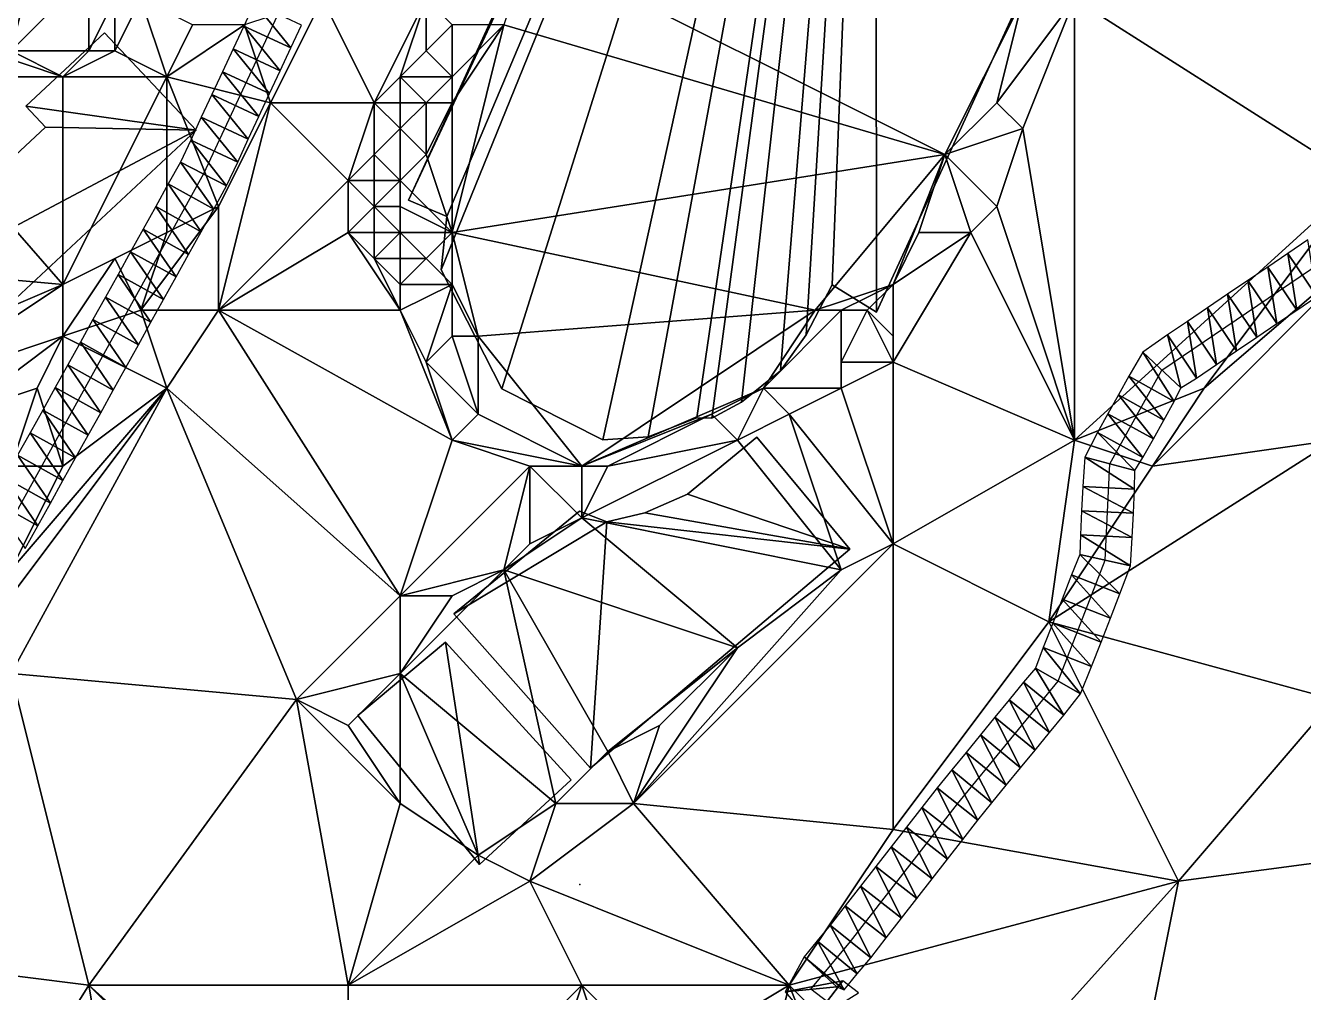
# Model space of a CAD drawing. Header units: metres. Extents: x -1103 to 901, y -902 to 905.
# Drawn here: x -760.9 to -662.4, y -422.6 to -348.1 of the extents above; entities that cross this region are included whole.
import ezdxf

# ---------------------------------------------------------------- set-up
doc = ezdxf.new("R2010")
doc.units = ezdxf.units.M
for name, color, linetype in [('OSM_BUILDING_FOOTPRINTS', 7, 'CONTINUOUS'), ('OSM_BUILDING_ROOFS', 1, 'CONTINUOUS'), ('OSM_BUILDING_WALLS', 8, 'CONTINUOUS'), ('OSM_ROAD_AXES', 2, 'CONTINUOUS'), ('OSM_ROAD_SURFACE', 9, 'CONTINUOUS'), ('OSM_TERRAIN', 3, 'CONTINUOUS'), ('OSM_TREES', 3, 'CONTINUOUS')]:
    doc.layers.add(name, color=color, linetype=linetype)

msp = doc.modelspace()

# ---------------------------------------------------------------- linework, layer by layer
at = {"layer": 'OSM_BUILDING_FOOTPRINTS'}
msp.add_polyline3d([(-657.041, -285.813, 6.828), (-666.779, -308.097, 6.828), (-695.274, -370.138, 6.828), (-698.69, -368.037, 6.828), (-700.701, -371.885, 6.828), (-702.68, -374.661, 6.828), (-705.687, -377.072, 6.828), (-707.964, -378.322, 6.828), (-709.135, -378.289, 6.828), (-712.882, -379.749, 6.828), (-716.364, -379.981, 6.828), (-724.168, -376.055, 6.828), (-728.833, -366.876, 6.828), (-728.391, -362.773, 6.828), (-731.353, -361.524, 6.828), (-700.028, -293.223, 6.828), (-700.028, -293.223, 6.828), (-695.364, -284.486, 6.828), (-685.283, -270.198, 6.828), (-676.683, -262.102, 6.828), (-667.487, -254.151, 6.828)], dxfattribs=at)
for points in [[(-754.809, -348.618, 13.523), (-747.735, -356.116, 13.523), (-769.731, -376.609, 13.523), (-775.28, -370.725, 13.523), (-759.341, -355.873, 13.523), (-760.867, -354.258, 13.523), (-754.809, -348.618, 13.523)], [(-727.86, -393.384, 6.309), (-717.326, -405.284, 6.309), (-697.341, -388.407, 6.309), (-704.504, -379.771, 6.309), (-709.854, -384.172, 6.309), (-713.126, -385.599, 6.309), (-716.066, -386.307, 6.309), (-718.177, -385.488, 6.309), (-727.86, -393.384, 6.309)], [(-718.818, -406.18, 6.112), (-725.881, -412.704, 6.112), (-735.266, -401.225, 6.112), (-728.512, -395.563, 6.112), (-718.818, -406.18, 6.112)]]:
    msp.add_polyline3d(points, close=True, dxfattribs=at)
at = {"layer": 'OSM_BUILDING_ROOFS'}
for points in [[(-695.364, -284.486, 117.628), (-700.028, -293.223, 117.628), (-731.353, -361.524, 117.628)], [(-695.364, -284.486, 117.628), (-731.353, -361.524, 117.628), (-728.391, -362.773, 117.628)], [(-695.364, -284.486, 117.628), (-728.391, -362.773, 117.628), (-728.833, -366.876, 117.628)], [(-695.364, -284.486, 117.628), (-728.833, -366.876, 117.628), (-724.168, -376.055, 117.628)], [(-695.364, -284.486, 117.628), (-724.168, -376.055, 117.628), (-716.364, -379.981, 117.628)], [(-695.364, -284.486, 117.628), (-716.364, -379.981, 117.628), (-712.882, -379.749, 117.628)], [(-695.364, -284.486, 117.628), (-712.882, -379.749, 117.628), (-709.135, -378.289, 117.628)], [(-695.364, -284.486, 117.628), (-709.135, -378.289, 117.628), (-707.964, -378.322, 117.628)], [(-695.364, -284.486, 117.628), (-707.964, -378.322, 117.628), (-705.687, -377.072, 117.628)], [(-695.364, -284.486, 117.628), (-705.687, -377.072, 117.628), (-702.68, -374.661, 117.628)], [(-695.364, -284.486, 117.628), (-702.68, -374.661, 117.628), (-700.701, -371.885, 117.628)], [(-695.364, -284.486, 117.628), (-700.701, -371.885, 117.628), (-698.69, -368.037, 117.628)], [(-695.364, -284.486, 117.628), (-698.69, -368.037, 117.628), (-695.274, -370.138, 117.628)], [(-695.364, -284.486, 117.628), (-695.274, -370.138, 117.628), (-666.779, -308.097, 117.628)], [(-747.735, -356.116, 31.523), (-754.809, -348.618, 31.523), (-760.867, -354.258, 31.523)], [(-747.735, -356.116, 31.523), (-760.867, -354.258, 31.523), (-759.341, -355.873, 31.523)], [(-747.735, -356.116, 31.523), (-759.341, -355.873, 31.523), (-775.28, -370.725, 31.523)], [(-747.735, -356.116, 31.523), (-775.28, -370.725, 31.523), (-769.731, -376.609, 31.523)], [(-697.341, -388.407, 11.509), (-704.504, -379.771, 11.509), (-709.854, -384.172, 11.509)], [(-697.341, -388.407, 11.509), (-709.854, -384.172, 11.509), (-713.126, -385.599, 11.509)], [(-716.066, -386.307, 11.509), (-718.177, -385.488, 11.509), (-727.86, -393.384, 11.509)], [(-697.341, -388.407, 11.509), (-713.126, -385.599, 11.509), (-716.066, -386.307, 11.509)], [(-716.066, -386.307, 11.509), (-727.86, -393.384, 11.509), (-717.326, -405.284, 11.509)], [(-716.066, -386.307, 11.509), (-717.326, -405.284, 11.509), (-697.341, -388.407, 11.509)], [(-725.881, -412.704, 11.312), (-728.512, -395.563, 11.312), (-735.266, -401.225, 11.312)], [(-725.881, -412.704, 11.312), (-718.818, -406.18, 11.312), (-728.512, -395.563, 11.312)]]:
    msp.add_3dface(points, dxfattribs=at)
at = {"layer": 'OSM_BUILDING_WALLS'}
for points in [[(-700.028, -293.223, 6.828), (-731.353, -361.524, 6.828), (-731.353, -361.524, 117.628)], [(-700.028, -293.223, 6.828), (-731.353, -361.524, 117.628), (-700.028, -293.223, 117.628)], [(-695.274, -370.138, 6.828), (-666.779, -308.097, 6.828), (-666.779, -308.097, 117.628)], [(-695.274, -370.138, 6.828), (-666.779, -308.097, 117.628), (-695.274, -370.138, 117.628)], [(-754.809, -348.618, 13.523), (-760.867, -354.258, 13.523), (-760.867, -354.258, 31.523)], [(-754.809, -348.618, 13.523), (-760.867, -354.258, 31.523), (-754.809, -348.618, 31.523)], [(-747.735, -356.116, 13.523), (-754.809, -348.618, 13.523), (-754.809, -348.618, 31.523)], [(-747.735, -356.116, 13.523), (-754.809, -348.618, 31.523), (-747.735, -356.116, 31.523)], [(-760.867, -354.258, 13.523), (-759.341, -355.873, 13.523), (-759.341, -355.873, 31.523)], [(-760.867, -354.258, 13.523), (-759.341, -355.873, 31.523), (-760.867, -354.258, 31.523)], [(-759.341, -355.873, 13.523), (-775.28, -370.725, 13.523), (-775.28, -370.725, 31.523)], [(-759.341, -355.873, 13.523), (-775.28, -370.725, 31.523), (-759.341, -355.873, 31.523)], [(-769.731, -376.609, 13.523), (-747.735, -356.116, 13.523), (-747.735, -356.116, 31.523)], [(-769.731, -376.609, 13.523), (-747.735, -356.116, 31.523), (-769.731, -376.609, 31.523)], [(-731.353, -361.524, 6.828), (-728.391, -362.773, 6.828), (-728.391, -362.773, 117.628)], [(-731.353, -361.524, 6.828), (-728.391, -362.773, 117.628), (-731.353, -361.524, 117.628)], [(-728.391, -362.773, 6.828), (-728.833, -366.876, 6.828), (-728.833, -366.876, 117.628)], [(-728.391, -362.773, 6.828), (-728.833, -366.876, 117.628), (-728.391, -362.773, 117.628)], [(-728.833, -366.876, 6.828), (-724.168, -376.055, 6.828), (-724.168, -376.055, 117.628)], [(-728.833, -366.876, 6.828), (-724.168, -376.055, 117.628), (-728.833, -366.876, 117.628)], [(-700.701, -371.885, 6.828), (-698.69, -368.037, 6.828), (-698.69, -368.037, 117.628)], [(-700.701, -371.885, 6.828), (-698.69, -368.037, 117.628), (-700.701, -371.885, 117.628)], [(-698.69, -368.037, 6.828), (-695.274, -370.138, 6.828), (-695.274, -370.138, 117.628)], [(-698.69, -368.037, 6.828), (-695.274, -370.138, 117.628), (-698.69, -368.037, 117.628)], [(-702.68, -374.661, 6.828), (-700.701, -371.885, 6.828), (-700.701, -371.885, 117.628)], [(-702.68, -374.661, 6.828), (-700.701, -371.885, 117.628), (-702.68, -374.661, 117.628)], [(-705.687, -377.072, 6.828), (-702.68, -374.661, 6.828), (-702.68, -374.661, 117.628)], [(-705.687, -377.072, 6.828), (-702.68, -374.661, 117.628), (-705.687, -377.072, 117.628)], [(-724.168, -376.055, 6.828), (-716.364, -379.981, 6.828), (-716.364, -379.981, 117.628)], [(-724.168, -376.055, 6.828), (-716.364, -379.981, 117.628), (-724.168, -376.055, 117.628)], [(-707.964, -378.322, 6.828), (-705.687, -377.072, 6.828), (-705.687, -377.072, 117.628)], [(-707.964, -378.322, 6.828), (-705.687, -377.072, 117.628), (-707.964, -378.322, 117.628)], [(-712.882, -379.749, 6.828), (-709.135, -378.289, 6.828), (-709.135, -378.289, 117.628)], [(-712.882, -379.749, 6.828), (-709.135, -378.289, 117.628), (-712.882, -379.749, 117.628)], [(-709.135, -378.289, 6.828), (-707.964, -378.322, 6.828), (-707.964, -378.322, 117.628)], [(-709.135, -378.289, 6.828), (-707.964, -378.322, 117.628), (-709.135, -378.289, 117.628)], [(-716.364, -379.981, 6.828), (-712.882, -379.749, 6.828), (-712.882, -379.749, 117.628)], [(-716.364, -379.981, 6.828), (-712.882, -379.749, 117.628), (-716.364, -379.981, 117.628)], [(-704.504, -379.771, 6.309), (-709.854, -384.172, 6.309), (-709.854, -384.172, 11.509)], [(-704.504, -379.771, 6.309), (-709.854, -384.172, 11.509), (-704.504, -379.771, 11.509)], [(-697.341, -388.407, 6.309), (-704.504, -379.771, 6.309), (-704.504, -379.771, 11.509)], [(-697.341, -388.407, 6.309), (-704.504, -379.771, 11.509), (-697.341, -388.407, 11.509)], [(-709.854, -384.172, 6.309), (-713.126, -385.599, 6.309), (-713.126, -385.599, 11.509)], [(-709.854, -384.172, 6.309), (-713.126, -385.599, 11.509), (-709.854, -384.172, 11.509)], [(-718.177, -385.488, 6.309), (-727.86, -393.384, 6.309), (-727.86, -393.384, 11.509)], [(-718.177, -385.488, 6.309), (-727.86, -393.384, 11.509), (-718.177, -385.488, 11.509)], [(-716.066, -386.307, 6.309), (-718.177, -385.488, 6.309), (-718.177, -385.488, 11.509)], [(-716.066, -386.307, 6.309), (-718.177, -385.488, 11.509), (-716.066, -386.307, 11.509)], [(-713.126, -385.599, 6.309), (-716.066, -386.307, 6.309), (-716.066, -386.307, 11.509)], [(-713.126, -385.599, 6.309), (-716.066, -386.307, 11.509), (-713.126, -385.599, 11.509)], [(-717.326, -405.284, 6.309), (-697.341, -388.407, 6.309), (-697.341, -388.407, 11.509)], [(-717.326, -405.284, 6.309), (-697.341, -388.407, 11.509), (-717.326, -405.284, 11.509)], [(-727.86, -393.384, 6.309), (-717.326, -405.284, 6.309), (-717.326, -405.284, 11.509)], [(-727.86, -393.384, 6.309), (-717.326, -405.284, 11.509), (-727.86, -393.384, 11.509)], [(-728.512, -395.563, 6.112), (-735.266, -401.225, 6.112), (-735.266, -401.225, 11.312)], [(-728.512, -395.563, 6.112), (-735.266, -401.225, 11.312), (-728.512, -395.563, 11.312)], [(-718.818, -406.18, 6.112), (-728.512, -395.563, 6.112), (-728.512, -395.563, 11.312)], [(-718.818, -406.18, 6.112), (-728.512, -395.563, 11.312), (-718.818, -406.18, 11.312)], [(-735.266, -401.225, 6.112), (-725.881, -412.704, 6.112), (-725.881, -412.704, 11.312)], [(-735.266, -401.225, 6.112), (-725.881, -412.704, 11.312), (-735.266, -401.225, 11.312)], [(-725.881, -412.704, 6.112), (-718.818, -406.18, 6.112), (-718.818, -406.18, 11.312)], [(-725.881, -412.704, 6.112), (-718.818, -406.18, 11.312), (-725.881, -412.704, 11.312)]]:
    msp.add_3dface(points, dxfattribs=at)
at = {"layer": 'OSM_ROAD_AXES'}
for points in [[(-695.409, -235.672, 11.147), (-691.728, -240.04, 10.959), (-690.014, -244.287, 10.747), (-723.384, -308.484, 14.255), (-747.16, -359.489, 15.559), (-763.619, -389.116, 12.794)], [(-769.851, -504.86, 10.944), (-758.952, -499.783, 10.325), (-750.585, -493.159, 10.166), (-745.467, -485.65, 10.03), (-723.969, -429.536, 6.535), (-719.824, -426.23, 6.645), (-715.192, -424.969, 6.681), (-707.244, -425.135, 6.339), (-696.633, -425.134, 6.141), (-700.325, -422.325, 6.073), (-697.285, -418.643, 6.089), (-689.028, -408.037, 6.172), (-681.28, -398.57, 5.97), (-677.643, -389.259, 5.855), (-677.279, -381.827, 5.919), (-673.277, -374.606, 5.95), (-659.339, -365.183, 5.876), (-652.22, -354.577, 6.01), (-639.177, -331.464, 6.677), (-611.168, -290.523, 8.972)]]:
    msp.add_polyline3d(points, dxfattribs=at)
at = {"layer": 'OSM_ROAD_SURFACE'}
for points in [[(-743.234, -346.332, 16.028), (-744.054, -348.091, 16.029), (-740.428, -349.781, 15.944)], [(-743.234, -346.332, 16.028), (-740.428, -349.781, 15.944), (-739.608, -348.022, 15.983)], [(-744.054, -348.091, 16.029), (-744.874, -349.85, 16.016), (-741.248, -351.54, 15.905)], [(-744.054, -348.091, 16.029), (-741.248, -351.54, 15.905), (-740.428, -349.781, 15.944)], [(-744.874, -349.85, 16.016), (-745.693, -351.609, 16.003), (-742.068, -353.299, 15.866)], [(-744.874, -349.85, 16.016), (-742.068, -353.299, 15.866), (-741.248, -351.54, 15.905)], [(-745.693, -351.609, 16.003), (-746.513, -353.368, 15.97), (-742.888, -355.058, 15.799)], [(-745.693, -351.609, 16.003), (-742.888, -355.058, 15.799), (-742.068, -353.299, 15.866)], [(-746.513, -353.368, 15.97), (-747.333, -355.126, 15.879), (-743.708, -356.816, 15.708)], [(-746.513, -353.368, 15.97), (-743.708, -356.816, 15.708), (-742.888, -355.058, 15.799)], [(-747.333, -355.126, 15.879), (-748.153, -356.885, 15.786), (-744.527, -358.575, 15.617)], [(-747.333, -355.126, 15.879), (-744.527, -358.575, 15.617), (-743.708, -356.816, 15.708)], [(-748.153, -356.885, 15.786), (-748.941, -358.579, 15.677), (-745.379, -360.398, 15.523)], [(-748.153, -356.885, 15.786), (-745.379, -360.398, 15.523), (-744.527, -358.575, 15.617)], [(-748.941, -358.579, 15.677), (-749.877, -360.26, 15.571), (-746.38, -362.203, 15.426)], [(-748.941, -358.579, 15.677), (-746.38, -362.203, 15.426), (-745.379, -360.398, 15.523)], [(-749.877, -360.26, 15.571), (-750.845, -362.003, 15.522), (-747.348, -363.946, 15.288)], [(-749.877, -360.26, 15.571), (-747.348, -363.946, 15.288), (-746.38, -362.203, 15.426)], [(-750.845, -362.003, 15.522), (-751.813, -363.746, 15.483), (-748.316, -365.688, 15.125)], [(-750.845, -362.003, 15.522), (-748.316, -365.688, 15.125), (-747.348, -363.946, 15.288)], [(-751.813, -363.746, 15.483), (-752.781, -365.489, 15.175), (-749.284, -367.431, 14.961)], [(-751.813, -363.746, 15.483), (-749.284, -367.431, 14.961), (-748.316, -365.688, 15.125)], [(-752.781, -365.489, 15.175), (-753.749, -367.232, 15.034), (-750.252, -369.174, 14.797)], [(-752.781, -365.489, 15.175), (-750.252, -369.174, 14.797), (-749.284, -367.431, 14.961)], [(-661.316, -368.934, 5.917), (-662.008, -364.573, 5.946), (-663.556, -365.62, 5.955)], [(-662.865, -369.981, 5.934), (-663.556, -365.62, 5.955), (-665.105, -366.667, 5.963)], [(-662.865, -369.981, 5.934), (-661.316, -368.934, 5.917), (-663.556, -365.62, 5.955)], [(-753.749, -367.232, 15.034), (-754.717, -368.974, 14.868), (-751.221, -370.917, 14.632)], [(-753.749, -367.232, 15.034), (-751.221, -370.917, 14.632), (-750.252, -369.174, 14.797)], [(-664.414, -371.028, 5.945), (-665.105, -366.667, 5.963), (-666.654, -367.714, 5.981)], [(-664.414, -371.028, 5.945), (-662.865, -369.981, 5.934), (-665.105, -366.667, 5.963)], [(-665.962, -372.075, 5.952), (-666.654, -367.714, 5.981), (-668.203, -368.761, 6.009)], [(-665.962, -372.075, 5.952), (-664.414, -371.028, 5.945), (-666.654, -367.714, 5.981)], [(-754.717, -368.974, 14.868), (-755.685, -370.717, 14.702), (-752.189, -372.66, 14.339)], [(-754.717, -368.974, 14.868), (-752.189, -372.66, 14.339), (-751.221, -370.917, 14.632)], [(-667.511, -373.122, 5.96), (-668.203, -368.761, 6.009), (-669.751, -369.808, 6.038)], [(-667.511, -373.122, 5.96), (-665.962, -372.075, 5.952), (-668.203, -368.761, 6.009)], [(-669.06, -374.169, 5.968), (-669.751, -369.808, 6.038), (-671.3, -370.855, 6.067)], [(-669.06, -374.169, 5.968), (-667.511, -373.122, 5.96), (-669.751, -369.808, 6.038)], [(-755.685, -370.717, 14.702), (-756.654, -372.46, 14.419), (-753.157, -374.402, 13.99)], [(-755.685, -370.717, 14.702), (-753.157, -374.402, 13.99), (-752.189, -372.66, 14.339)], [(-670.609, -375.216, 5.977), (-671.3, -370.855, 6.067), (-672.849, -371.902, 6.096)], [(-670.609, -375.216, 5.977), (-669.06, -374.169, 5.968), (-671.3, -370.855, 6.067)], [(-671.822, -375.978, 5.983), (-672.849, -371.902, 6.096), (-674.732, -373.233, 6.128)], [(-671.822, -375.978, 5.983), (-670.609, -375.216, 5.977), (-672.849, -371.902, 6.096)], [(-756.654, -372.46, 14.419), (-757.622, -374.203, 14.281), (-754.125, -376.145, 13.873)], [(-756.654, -372.46, 14.419), (-754.125, -376.145, 13.873), (-753.157, -374.402, 13.99)], [(-672.328, -377.019, 5.982), (-674.732, -373.233, 6.128), (-675.827, -375.081, 6.082)], [(-672.328, -377.019, 5.982), (-671.822, -375.978, 5.983), (-674.732, -373.233, 6.128)], [(-757.622, -374.203, 14.281), (-758.59, -375.945, 14.097), (-755.093, -377.888, 13.757)], [(-757.622, -374.203, 14.281), (-755.093, -377.888, 13.757), (-754.125, -376.145, 13.873)], [(-673.128, -378.463, 5.963), (-675.827, -375.081, 6.082), (-676.627, -376.525, 6.042)], [(-673.128, -378.463, 5.963), (-672.328, -377.019, 5.982), (-675.827, -375.081, 6.082)], [(-758.59, -375.945, 14.097), (-759.558, -377.688, 13.867), (-756.061, -379.631, 13.642)], [(-758.59, -375.945, 14.097), (-756.061, -379.631, 13.642), (-755.093, -377.888, 13.757)], [(-673.929, -379.908, 5.944), (-676.627, -376.525, 6.042), (-677.428, -377.969, 6.02)], [(-673.929, -379.908, 5.944), (-673.128, -378.463, 5.963), (-676.627, -376.525, 6.042)], [(-759.558, -377.688, 13.867), (-760.526, -379.431, 13.605), (-757.029, -381.374, 13.523)], [(-759.558, -377.688, 13.867), (-757.029, -381.374, 13.523), (-756.061, -379.631, 13.642)], [(-674.729, -381.352, 5.924), (-677.428, -377.969, 6.02), (-678.228, -379.414, 6.019)], [(-674.729, -381.352, 5.924), (-673.929, -379.908, 5.944), (-677.428, -377.969, 6.02)], [(-760.526, -379.431, 13.605), (-761.494, -381.174, 13.343), (-757.998, -383.116, 13.374)], [(-760.526, -379.431, 13.605), (-757.998, -383.116, 13.374), (-757.029, -381.374, 13.523)], [(-675.348, -382.348, 5.926), (-678.228, -379.414, 6.019), (-679.21, -381.306, 6.011)], [(-675.348, -382.348, 5.926), (-674.729, -381.352, 5.924), (-678.228, -379.414, 6.019)], [(-761.494, -381.174, 13.343), (-762.462, -382.917, 13.178), (-758.966, -384.859, 13.225)], [(-761.494, -381.174, 13.343), (-758.966, -384.859, 13.225), (-757.998, -383.116, 13.374)], [(-675.372, -383.783, 5.92), (-679.21, -381.306, 6.011), (-679.367, -383.587, 6.005)], [(-675.372, -383.783, 5.92), (-675.348, -382.348, 5.926), (-679.21, -381.306, 6.011)], [(-762.462, -382.917, 13.178), (-763.431, -384.659, 13.114), (-759.934, -386.602, 13.076)], [(-762.462, -382.917, 13.178), (-759.934, -386.602, 13.076), (-758.966, -384.859, 13.225)], [(-675.463, -385.641, 5.882), (-679.367, -383.587, 6.005), (-679.459, -385.445, 5.999)], [(-675.463, -385.641, 5.882), (-675.372, -383.783, 5.92), (-679.367, -383.587, 6.005)], [(-763.431, -384.659, 13.114), (-760.902, -388.345, 12.927), (-759.934, -386.602, 13.076)], [(-675.555, -387.499, 5.837), (-679.459, -385.445, 5.999), (-679.55, -387.303, 5.993)], [(-675.555, -387.499, 5.837), (-675.463, -385.641, 5.882), (-679.459, -385.445, 5.999)], [(-675.69, -389.689, 5.786), (-679.55, -387.303, 5.993), (-679.597, -388.829, 5.988)], [(-675.69, -389.689, 5.786), (-675.555, -387.499, 5.837), (-679.55, -387.303, 5.993)], [(-676.508, -391.849, 5.801), (-679.597, -388.829, 5.988), (-680.234, -390.394, 5.995)], [(-676.508, -391.849, 5.801), (-675.69, -389.689, 5.786), (-679.597, -388.829, 5.988)], [(-677.235, -393.711, 5.82), (-680.234, -390.394, 5.995), (-680.961, -392.256, 6.002)], [(-677.235, -393.711, 5.82), (-676.508, -391.849, 5.801), (-680.234, -390.394, 5.995)], [(-677.962, -395.573, 5.85), (-680.961, -392.256, 6.002), (-681.688, -394.118, 6.004)], [(-677.962, -395.573, 5.85), (-677.235, -393.711, 5.82), (-680.961, -392.256, 6.002)], [(-678.69, -397.436, 5.918), (-681.688, -394.118, 6.004), (-682.416, -395.981, 6.033)], [(-678.69, -397.436, 5.918), (-677.962, -395.573, 5.85), (-681.688, -394.118, 6.004)], [(-679.543, -399.562, 5.987), (-682.416, -395.981, 6.033), (-683.017, -397.579, 6.052)], [(-679.543, -399.562, 5.987), (-678.69, -397.436, 5.918), (-682.416, -395.981, 6.033)], [(-680.839, -401.19, 6.021), (-683.017, -397.579, 6.052), (-683.934, -398.656, 6.076)], [(-680.839, -401.19, 6.021), (-679.543, -399.562, 5.987), (-683.017, -397.579, 6.052)], [(-681.946, -402.542, 6.05), (-683.934, -398.656, 6.076), (-685.041, -400.008, 6.105)], [(-681.946, -402.542, 6.05), (-680.839, -401.19, 6.021), (-683.934, -398.656, 6.076)], [(-683.053, -403.894, 6.079), (-685.041, -400.008, 6.105), (-686.148, -401.361, 6.134)], [(-683.053, -403.894, 6.079), (-681.946, -402.542, 6.05), (-685.041, -400.008, 6.105)], [(-684.16, -405.247, 6.108), (-686.148, -401.361, 6.134), (-687.255, -402.713, 6.163)], [(-684.16, -405.247, 6.108), (-683.053, -403.894, 6.079), (-686.148, -401.361, 6.134)], [(-685.267, -406.599, 6.136), (-687.255, -402.713, 6.163), (-688.362, -404.066, 6.192)], [(-685.267, -406.599, 6.136), (-684.16, -405.247, 6.108), (-687.255, -402.713, 6.163)], [(-686.374, -407.952, 6.165), (-688.362, -404.066, 6.192), (-689.469, -405.418, 6.221)], [(-686.374, -407.952, 6.165), (-685.267, -406.599, 6.136), (-688.362, -404.066, 6.192)], [(-687.465, -409.284, 6.194), (-689.469, -405.418, 6.221), (-690.592, -406.79, 6.25)], [(-687.465, -409.284, 6.194), (-686.374, -407.952, 6.165), (-689.469, -405.418, 6.221)], [(-688.63, -410.781, 6.225), (-690.592, -406.79, 6.25), (-691.786, -408.324, 6.281)], [(-688.63, -410.781, 6.225), (-687.465, -409.284, 6.194), (-690.592, -406.79, 6.25)], [(-689.809, -412.296, 6.206), (-691.786, -408.324, 6.281), (-692.966, -409.839, 6.313)], [(-689.809, -412.296, 6.206), (-688.63, -410.781, 6.225), (-691.786, -408.324, 6.281)], [(-690.989, -413.811, 6.181), (-692.966, -409.839, 6.313), (-694.145, -411.354, 6.299)], [(-690.989, -413.811, 6.181), (-689.809, -412.296, 6.206), (-692.966, -409.839, 6.313)], [(-692.168, -415.326, 6.156), (-694.145, -411.354, 6.299), (-695.325, -412.869, 6.274)], [(-692.168, -415.326, 6.156), (-690.989, -413.811, 6.181), (-694.145, -411.354, 6.299)], [(-693.348, -416.841, 6.13), (-695.325, -412.869, 6.274), (-696.504, -414.384, 6.249)], [(-693.348, -416.841, 6.13), (-692.168, -415.326, 6.156), (-695.325, -412.869, 6.274)], [(-694.528, -418.356, 6.105), (-696.504, -414.384, 6.249), (-697.684, -415.899, 6.223)], [(-694.528, -418.356, 6.105), (-693.348, -416.841, 6.13), (-696.504, -414.384, 6.249)], [(-695.723, -419.892, 6.08), (-697.684, -415.899, 6.223), (-698.847, -417.394, 6.199)], [(-695.723, -419.892, 6.08), (-694.528, -418.356, 6.105), (-697.684, -415.899, 6.223)], [(-696.756, -421.143, 6.089), (-698.847, -417.394, 6.199), (-699.841, -418.597, 6.183)], [(-696.756, -421.143, 6.089), (-695.723, -419.892, 6.08), (-698.847, -417.394, 6.199)], [(-697.769, -422.371, 6.122), (-699.841, -418.597, 6.183), (-700.854, -419.825, 6.171)], [(-697.769, -422.371, 6.122), (-696.756, -421.143, 6.089), (-699.841, -418.597, 6.183)], [(-698.335, -422.126, 6.116), (-700.854, -419.825, 6.171), (-702.315, -422.525, 6.135)], [(-698.335, -422.126, 6.116), (-697.769, -422.371, 6.122), (-700.854, -419.825, 6.171)], [(-697.883, -421.67, 6.104), (-698.335, -422.126, 6.116), (-702.315, -422.525, 6.135)], [(-697.883, -421.67, 6.104), (-702.315, -422.525, 6.135), (-700.305, -424.853, 6.164)], [(-696.653, -422.606, 6.127), (-697.883, -421.67, 6.104), (-700.305, -424.853, 6.164)]]:
    msp.add_3dface(points, dxfattribs=at)
at = {"layer": 'OSM_TERRAIN'}
for points in [[(-680, -346, 8.031), (-658, -360, 5.881), (-662, -320, 8.394)], [(-768, -348, 16.709), (-762, -350, 17.052), (-760, -342, 17.524)], [(-762, -350, 17.052), (-756, -344, 17.703), (-760, -342, 17.524)], [(-724, -348, 9.685), (-690, -358, 9.685), (-722, -342, 9.685)], [(-690, -358, 9.685), (-684, -346, 9.626), (-722, -342, 9.685)], [(-762, -350, 17.052), (-756, -350, 15.875), (-756, -344, 17.703)], [(-756, -350, 15.875), (-754, -346, 16.973), (-756, -344, 17.703)], [(-756, -350, 15.875), (-754, -350, 15.875), (-754, -346, 16.973)], [(-754, -350, 15.875), (-750, -352, 16.068), (-752, -346, 17.215)], [(-754, -350, 15.875), (-752, -346, 17.215), (-754, -346, 16.973)], [(-750, -352, 16.068), (-748, -348, 16.743), (-752, -346, 17.215)], [(-742, -354, 15.797), (-738, -346, 15.97), (-744, -348, 15.979)], [(-742, -354, 15.797), (-734, -354, 14.319), (-738, -346, 15.97)], [(-734, -354, 14.319), (-730, -346, 14.219), (-738, -346, 15.97)], [(-734, -354, 14.319), (-732, -352, 14.126), (-730, -346, 14.219)], [(-732, -352, 14.126), (-730, -350, 13.462), (-730, -346, 14.219)], [(-730, -350, 13.462), (-728, -348, 12.269), (-730, -346, 14.219)], [(-686, -354, 8.945), (-684, -346, 9.626), (-690, -358, 9.685)], [(-686, -354, 8.945), (-684, -356, 7.654), (-680, -346, 8.031)], [(-686, -354, 8.945), (-680, -346, 8.031), (-684, -346, 9.626)], [(-680, -380, 5.984), (-680, -346, 8.031), (-684, -356, 7.654)], [(-658, -360, 5.881), (-680, -346, 8.031), (-680, -380, 5.984)], [(-750, -352, 16.068), (-742, -354, 15.797), (-744, -348, 15.979)], [(-750, -352, 16.068), (-744, -348, 15.979), (-748, -348, 16.743)], [(-728, -352, 10.533), (-728, -348, 12.269), (-730, -350, 13.462)], [(-728, -364, 9.685), (-724, -348, 9.685), (-728, -354, 9.763)], [(-728, -354, 9.763), (-724, -348, 9.685), (-728, -352, 10.533)], [(-724, -348, 9.685), (-728, -364, 9.685), (-690, -358, 9.685)], [(-728, -352, 10.533), (-724, -348, 9.685), (-728, -348, 12.269)], [(-772, -352, 15.949), (-758, -352, 15.875), (-764, -350, 16.748)], [(-764, -350, 16.748), (-758, -352, 15.875), (-762, -350, 17.052)], [(-758, -352, 15.875), (-756, -350, 15.875), (-762, -350, 17.052)], [(-758, -352, 15.875), (-754, -350, 15.875), (-756, -350, 15.875)], [(-758, -352, 15.875), (-750, -352, 16.068), (-754, -350, 15.875)], [(-732, -352, 14.126), (-728, -352, 10.533), (-730, -350, 13.462)], [(-780, -366, 15.949), (-758, -368, 15.637), (-772, -352, 15.949)], [(-772, -352, 15.949), (-758, -368, 15.637), (-758, -352, 15.875)], [(-758, -368, 15.637), (-750, -364, 15.274), (-750, -352, 16.068)], [(-758, -368, 15.637), (-750, -352, 16.068), (-758, -352, 15.875)], [(-750, -364, 15.274), (-746, -362, 15.388), (-750, -352, 16.068)], [(-746, -362, 15.388), (-742, -354, 15.797), (-750, -352, 16.068)], [(-734, -354, 14.319), (-732, -354, 13.654), (-732, -352, 14.126)], [(-732, -354, 13.654), (-730, -354, 11.54), (-732, -352, 14.126)], [(-730, -354, 11.54), (-728, -352, 10.533), (-732, -352, 14.126)], [(-730, -354, 11.54), (-728, -354, 9.763), (-728, -352, 10.533)], [(-746, -370, 14.069), (-736, -360, 14.087), (-742, -354, 15.797)], [(-746, -362, 15.388), (-746, -370, 14.069), (-742, -354, 15.797)], [(-742, -354, 15.797), (-736, -360, 14.087), (-734, -354, 14.319)], [(-736, -360, 14.087), (-734, -358, 13.807), (-734, -354, 14.319)], [(-734, -358, 13.807), (-732, -356, 12.637), (-734, -354, 14.319)], [(-732, -356, 12.637), (-732, -354, 13.654), (-734, -354, 14.319)], [(-730, -358, 9.897), (-730, -354, 11.54), (-732, -356, 12.637)], [(-732, -356, 12.637), (-730, -354, 11.54), (-732, -354, 13.654)], [(-730, -358, 9.897), (-728, -364, 9.685), (-728, -354, 9.763)], [(-730, -358, 9.897), (-728, -354, 9.763), (-730, -354, 11.54)], [(-690, -358, 9.685), (-684, -356, 7.654), (-686, -354, 8.945)], [(-734, -358, 13.807), (-732, -360, 10.825), (-732, -356, 12.637)], [(-732, -360, 10.825), (-730, -358, 9.897), (-732, -356, 12.637)], [(-690, -358, 9.685), (-686, -362, 7.404), (-684, -356, 7.654)], [(-680, -380, 5.984), (-684, -356, 7.654), (-686, -362, 7.404)], [(-736, -360, 14.087), (-734, -360, 12.775), (-734, -358, 13.807)], [(-734, -360, 12.775), (-732, -360, 10.825), (-734, -358, 13.807)], [(-732, -360, 10.825), (-728, -364, 9.685), (-730, -358, 9.897)], [(-700, -370, 9.685), (-690, -358, 9.685), (-728, -364, 9.685)], [(-700, -370, 9.685), (-694, -368, 9.548), (-690, -358, 9.685)], [(-694, -368, 9.548), (-692, -364, 9.475), (-690, -358, 9.685)], [(-692, -364, 9.475), (-688, -364, 7.418), (-690, -358, 9.685)], [(-688, -364, 7.418), (-686, -362, 7.404), (-690, -358, 9.685)], [(-736, -364, 13.686), (-736, -360, 14.087), (-746, -370, 14.069)], [(-736, -364, 13.686), (-734, -362, 12.29), (-736, -360, 14.087)], [(-734, -362, 12.29), (-734, -360, 12.775), (-736, -360, 14.087)], [(-734, -362, 12.29), (-732, -362, 10.398), (-732, -360, 10.825)], [(-734, -362, 12.29), (-732, -360, 10.825), (-734, -360, 12.775)], [(-732, -362, 10.398), (-728, -364, 9.685), (-732, -360, 10.825)], [(-680, -380, 5.984), (-670, -376, 5.919), (-658, -360, 5.881)], [(-670, -376, 5.919), (-656, -364, 5.857), (-658, -360, 5.881)], [(-752, -370, 14.833), (-746, -370, 14.069), (-746, -362, 15.388)], [(-750, -364, 15.274), (-752, -370, 14.833), (-746, -362, 15.388)], [(-736, -364, 13.686), (-734, -364, 13.024), (-734, -362, 12.29)], [(-734, -364, 13.024), (-732, -364, 11.819), (-734, -362, 12.29)], [(-732, -364, 11.819), (-732, -362, 10.398), (-734, -362, 12.29)], [(-732, -364, 11.819), (-728, -364, 9.685), (-732, -362, 10.398)], [(-688, -364, 7.418), (-680, -380, 5.984), (-686, -362, 7.404)], [(-754, -366, 15.069), (-750, -364, 15.274), (-758, -368, 15.637)], [(-752, -370, 14.833), (-750, -364, 15.274), (-754, -366, 15.069)], [(-746, -370, 14.069), (-732, -370, 12.52), (-736, -364, 13.686)], [(-732, -370, 12.52), (-734, -366, 13.181), (-736, -364, 13.686)], [(-734, -366, 13.181), (-734, -364, 13.024), (-736, -364, 13.686)], [(-734, -366, 13.181), (-732, -366, 12.271), (-732, -364, 11.819)], [(-734, -366, 13.181), (-732, -364, 11.819), (-734, -364, 13.024)], [(-732, -366, 12.271), (-730, -366, 10.59), (-732, -364, 11.819)], [(-730, -366, 10.59), (-728, -364, 9.685), (-732, -364, 11.819)], [(-730, -366, 10.59), (-728, -368, 9.685), (-728, -364, 9.685)], [(-728, -368, 9.685), (-726, -372, 9.685), (-728, -364, 9.685)], [(-726, -372, 9.685), (-700, -370, 9.685), (-728, -364, 9.685)], [(-694, -374, 7.523), (-680, -380, 5.984), (-688, -364, 7.418)], [(-694, -374, 7.523), (-688, -364, 7.418), (-694, -368, 9.548)], [(-694, -368, 9.548), (-688, -364, 7.418), (-692, -364, 9.475)], [(-674, -382, 5.849), (-660, -380, 5.135), (-656, -364, 5.857)], [(-674, -382, 5.849), (-656, -364, 5.857), (-670, -376, 5.919)], [(-772, -374, 15.875), (-758, -368, 15.637), (-780, -366, 15.949)], [(-758, -372, 14.475), (-752, -370, 14.833), (-754, -366, 15.069)], [(-758, -372, 14.475), (-754, -366, 15.069), (-758, -368, 15.637)], [(-732, -370, 12.52), (-732, -368, 12.216), (-734, -366, 13.181)], [(-732, -368, 12.216), (-732, -366, 12.271), (-734, -366, 13.181)], [(-732, -368, 12.216), (-728, -368, 9.685), (-730, -366, 10.59)], [(-732, -368, 12.216), (-730, -366, 10.59), (-732, -366, 12.271)], [(-770, -376, 15.875), (-758, -368, 15.637), (-772, -374, 15.875)], [(-770, -376, 15.875), (-758, -372, 14.475), (-758, -368, 15.637)], [(-732, -370, 12.52), (-730, -374, 11.904), (-728, -368, 9.685)], [(-732, -370, 12.52), (-728, -368, 9.685), (-732, -368, 12.216)], [(-730, -374, 11.904), (-728, -372, 10.52), (-728, -368, 9.685)], [(-728, -372, 10.52), (-726, -372, 9.685), (-728, -368, 9.685)], [(-698, -370, 9.089), (-694, -368, 9.548), (-700, -370, 9.685)], [(-698, -370, 9.089), (-696, -370, 9.556), (-694, -368, 9.548)], [(-696, -370, 9.556), (-694, -372, 8.484), (-694, -368, 9.548)], [(-694, -372, 8.484), (-694, -374, 7.523), (-694, -368, 9.548)], [(-750, -376, 13.585), (-752, -370, 14.833), (-758, -372, 14.475)], [(-750, -376, 13.585), (-746, -370, 14.069), (-752, -370, 14.833)], [(-750, -376, 13.585), (-732, -392, 10.071), (-746, -370, 14.069)], [(-732, -392, 10.071), (-728, -380, 11.175), (-746, -370, 14.069)], [(-728, -380, 11.175), (-732, -370, 12.52), (-746, -370, 14.069)], [(-728, -380, 11.175), (-730, -374, 11.904), (-732, -370, 12.52)], [(-718, -382, 9.654), (-700, -370, 9.685), (-726, -372, 9.685)], [(-718, -382, 9.654), (-704, -376, 9.565), (-700, -370, 9.685)], [(-698, -376, 7.835), (-698, -370, 9.089), (-704, -376, 9.565)], [(-704, -376, 9.565), (-698, -370, 9.089), (-700, -370, 9.685)], [(-698, -376, 7.835), (-698, -374, 8.109), (-698, -370, 9.089)], [(-698, -374, 8.109), (-696, -370, 9.556), (-698, -370, 9.089)], [(-698, -374, 8.109), (-694, -374, 7.523), (-696, -370, 9.556)], [(-694, -374, 7.523), (-694, -372, 8.484), (-696, -370, 9.556)], [(-766, -378, 14.314), (-758, -372, 14.475), (-770, -376, 15.875)], [(-766, -378, 14.314), (-760, -376, 13.965), (-758, -372, 14.475)], [(-760, -376, 13.965), (-758, -382, 13.472), (-758, -372, 14.475)], [(-758, -382, 13.472), (-750, -376, 13.585), (-758, -372, 14.475)], [(-730, -374, 11.904), (-726, -378, 10.626), (-728, -372, 10.52)], [(-726, -378, 10.626), (-726, -372, 9.685), (-728, -372, 10.52)], [(-726, -378, 10.626), (-718, -382, 9.654), (-726, -372, 9.685)], [(-728, -380, 11.175), (-726, -378, 10.626), (-730, -374, 11.904)], [(-694, -388, 7.394), (-694, -374, 7.523), (-698, -376, 7.835)], [(-698, -376, 7.835), (-694, -374, 7.523), (-698, -374, 8.109)], [(-694, -388, 7.394), (-680, -380, 5.984), (-694, -374, 7.523)], [(-762, -382, 13.165), (-760, -376, 13.965), (-766, -378, 14.314)], [(-762, -398, 11.068), (-740, -400, 9.397), (-750, -376, 13.585)], [(-762, -398, 11.068), (-750, -376, 13.585), (-762, -392, 12.073)], [(-762, -392, 12.073), (-750, -376, 13.585), (-762, -390, 12.751)], [(-762, -390, 12.751), (-750, -376, 13.585), (-758, -382, 13.472)], [(-758, -382, 13.472), (-760, -376, 13.965), (-762, -382, 13.165)], [(-750, -376, 13.585), (-740, -400, 9.397), (-732, -392, 10.071)], [(-718, -382, 9.654), (-708, -378, 9.561), (-704, -376, 9.565)], [(-708, -378, 9.561), (-706, -380, 8.597), (-704, -376, 9.565)], [(-706, -380, 8.597), (-702, -378, 8.574), (-704, -376, 9.565)], [(-702, -378, 8.574), (-698, -376, 7.835), (-704, -376, 9.565)], [(-694, -388, 7.394), (-698, -376, 7.835), (-702, -378, 8.574)], [(-674, -382, 5.849), (-670, -376, 5.919), (-680, -380, 5.984)], [(-728, -380, 11.175), (-718, -382, 9.654), (-726, -378, 10.626)], [(-716, -382, 9.687), (-708, -378, 9.561), (-718, -382, 9.654)], [(-706, -380, 8.597), (-708, -378, 9.561), (-716, -382, 9.687)], [(-698, -390, 8.278), (-702, -378, 8.574), (-706, -380, 8.597)], [(-698, -390, 8.278), (-694, -388, 7.394), (-702, -378, 8.574)], [(-732, -392, 10.071), (-722, -382, 10.333), (-728, -380, 11.175)], [(-722, -382, 10.333), (-718, -382, 9.654), (-728, -380, 11.175)], [(-718, -386, 8.48), (-698, -390, 8.278), (-706, -380, 8.597)], [(-718, -386, 8.48), (-706, -380, 8.597), (-716, -382, 9.687)], [(-682, -394, 5.967), (-680, -380, 5.984), (-694, -388, 7.394)], [(-682, -394, 5.967), (-660, -400, 5.015), (-660, -380, 5.135)], [(-682, -394, 5.967), (-660, -380, 5.135), (-674, -382, 5.849)], [(-682, -394, 5.967), (-674, -382, 5.849), (-680, -380, 5.984)], [(-762, -390, 12.751), (-758, -382, 13.472), (-762, -382, 13.165)], [(-732, -392, 10.071), (-724, -390, 8.535), (-722, -382, 10.333)], [(-724, -390, 8.535), (-722, -388, 8.627), (-722, -382, 10.333)], [(-722, -388, 8.627), (-718, -386, 8.48), (-722, -382, 10.333)], [(-718, -386, 8.48), (-718, -382, 9.654), (-722, -382, 10.333)], [(-718, -386, 8.48), (-716, -382, 9.687), (-718, -382, 9.654)], [(-724, -390, 8.535), (-718, -386, 8.48), (-722, -388, 8.627)], [(-724, -390, 8.535), (-706, -396, 8.44), (-718, -386, 8.48)], [(-706, -396, 8.44), (-698, -390, 8.278), (-718, -386, 8.48)], [(-714, -408, 7.41), (-694, -410, 6.285), (-694, -388, 7.394)], [(-714, -408, 7.41), (-694, -388, 7.394), (-698, -390, 8.278)], [(-694, -410, 6.285), (-682, -394, 5.967), (-694, -388, 7.394)], [(-720, -408, 8.152), (-724, -390, 8.535), (-732, -398, 8.298)], [(-732, -398, 8.298), (-724, -390, 8.535), (-728, -392, 8.804)], [(-728, -392, 8.804), (-724, -390, 8.535), (-732, -392, 10.071)], [(-720, -408, 8.152), (-716, -404, 8.48), (-724, -390, 8.535)], [(-716, -404, 8.48), (-706, -396, 8.44), (-724, -390, 8.535)], [(-706, -396, 8.44), (-714, -408, 7.41), (-698, -390, 8.278)], [(-740, -400, 9.397), (-732, -398, 8.298), (-732, -392, 10.071)], [(-732, -398, 8.298), (-728, -392, 8.804), (-732, -392, 10.071)], [(-694, -410, 6.285), (-672, -414, 5.835), (-682, -394, 5.967)], [(-672, -414, 5.835), (-660, -400, 5.015), (-682, -394, 5.967)], [(-716, -404, 8.48), (-712, -402, 8.29), (-706, -396, 8.44)], [(-712, -402, 8.29), (-714, -408, 7.41), (-706, -396, 8.44)], [(-772, -420, 9.738), (-756, -422, 8.004), (-762, -398, 11.068)], [(-756, -422, 8.004), (-740, -400, 9.397), (-762, -398, 11.068)], [(-736, -402, 8.394), (-732, -398, 8.298), (-740, -400, 9.397)], [(-732, -408, 8.17), (-732, -398, 8.298), (-736, -402, 8.394)], [(-732, -408, 8.17), (-726, -412, 8.204), (-732, -398, 8.298)], [(-726, -412, 8.204), (-720, -408, 8.152), (-732, -398, 8.298)], [(-756, -422, 8.004), (-736, -422, 6.95), (-740, -400, 9.397)], [(-736, -422, 6.95), (-732, -408, 8.17), (-740, -400, 9.397)], [(-732, -408, 8.17), (-736, -402, 8.394), (-740, -400, 9.397)], [(-672, -414, 5.835), (-642, -410, 4.981), (-660, -400, 5.015)], [(-716, -404, 8.48), (-714, -408, 7.41), (-712, -402, 8.29)], [(-720, -408, 8.152), (-714, -408, 7.41), (-716, -404, 8.48)], [(-732, -408, 8.17), (-736, -422, 6.95), (-726, -412, 8.204)], [(-722, -414, 7.487), (-720, -408, 8.152), (-726, -412, 8.204)], [(-714, -408, 7.41), (-722, -414, 7.487), (-702, -422, 6.066)], [(-722, -414, 7.487), (-714, -408, 7.41), (-720, -408, 8.152)], [(-702, -422, 6.066), (-694, -410, 6.285), (-714, -408, 7.41)], [(-702, -422, 6.066), (-672, -414, 5.835), (-694, -410, 6.285)], [(-676, -434, 6.618), (-668, -458, 6.378), (-642, -410, 4.981)], [(-676, -434, 6.618), (-642, -410, 4.981), (-672, -414, 5.835)], [(-642, -410, 4.981), (-668, -458, 6.378), (-640, -424, 4.823)], [(-736, -422, 6.95), (-722, -414, 7.487), (-726, -412, 8.204)], [(-736, -422, 6.95), (-718, -422, 6.755), (-722, -414, 7.487)], [(-718, -422, 6.755), (-702, -422, 6.066), (-722, -414, 7.487)], [(-690, -434, 6.362), (-672, -414, 5.835), (-702, -422, 6.066)], [(-690, -434, 6.362), (-676, -434, 6.618), (-672, -414, 5.835)], [(-766, -438, 8.973), (-756, -422, 8.004), (-772, -420, 9.738)], [(-754, -434, 7.766), (-756, -422, 8.004), (-766, -438, 8.973)], [(-754, -434, 7.766), (-740, -438, 6.391), (-756, -422, 8.004)], [(-740, -438, 6.391), (-736, -440, 6.197), (-756, -422, 8.004)], [(-736, -440, 6.197), (-736, -422, 6.95), (-756, -422, 8.004)], [(-736, -440, 6.197), (-720, -428, 6.603), (-718, -422, 6.755)], [(-736, -440, 6.197), (-718, -422, 6.755), (-736, -422, 6.95)], [(-720, -428, 6.603), (-716, -428, 6.82), (-718, -422, 6.755)], [(-716, -428, 6.82), (-712, -428, 6.587), (-718, -422, 6.755)], [(-712, -428, 6.587), (-702, -422, 6.066), (-718, -422, 6.755)], [(-712, -428, 6.587), (-704, -430, 6.237), (-702, -422, 6.066)], [(-698, -432, 6.199), (-702, -422, 6.066), (-704, -430, 6.237)], [(-698, -432, 6.199), (-690, -434, 6.362), (-702, -422, 6.066)]]:
    msp.add_3dface(points, dxfattribs=at)
at = {"layer": 'OSM_TREES'}
msp.add_point((-718.155, -414.242, 7.283), dxfattribs=at)

doc.saveas('drawing.dxf')
